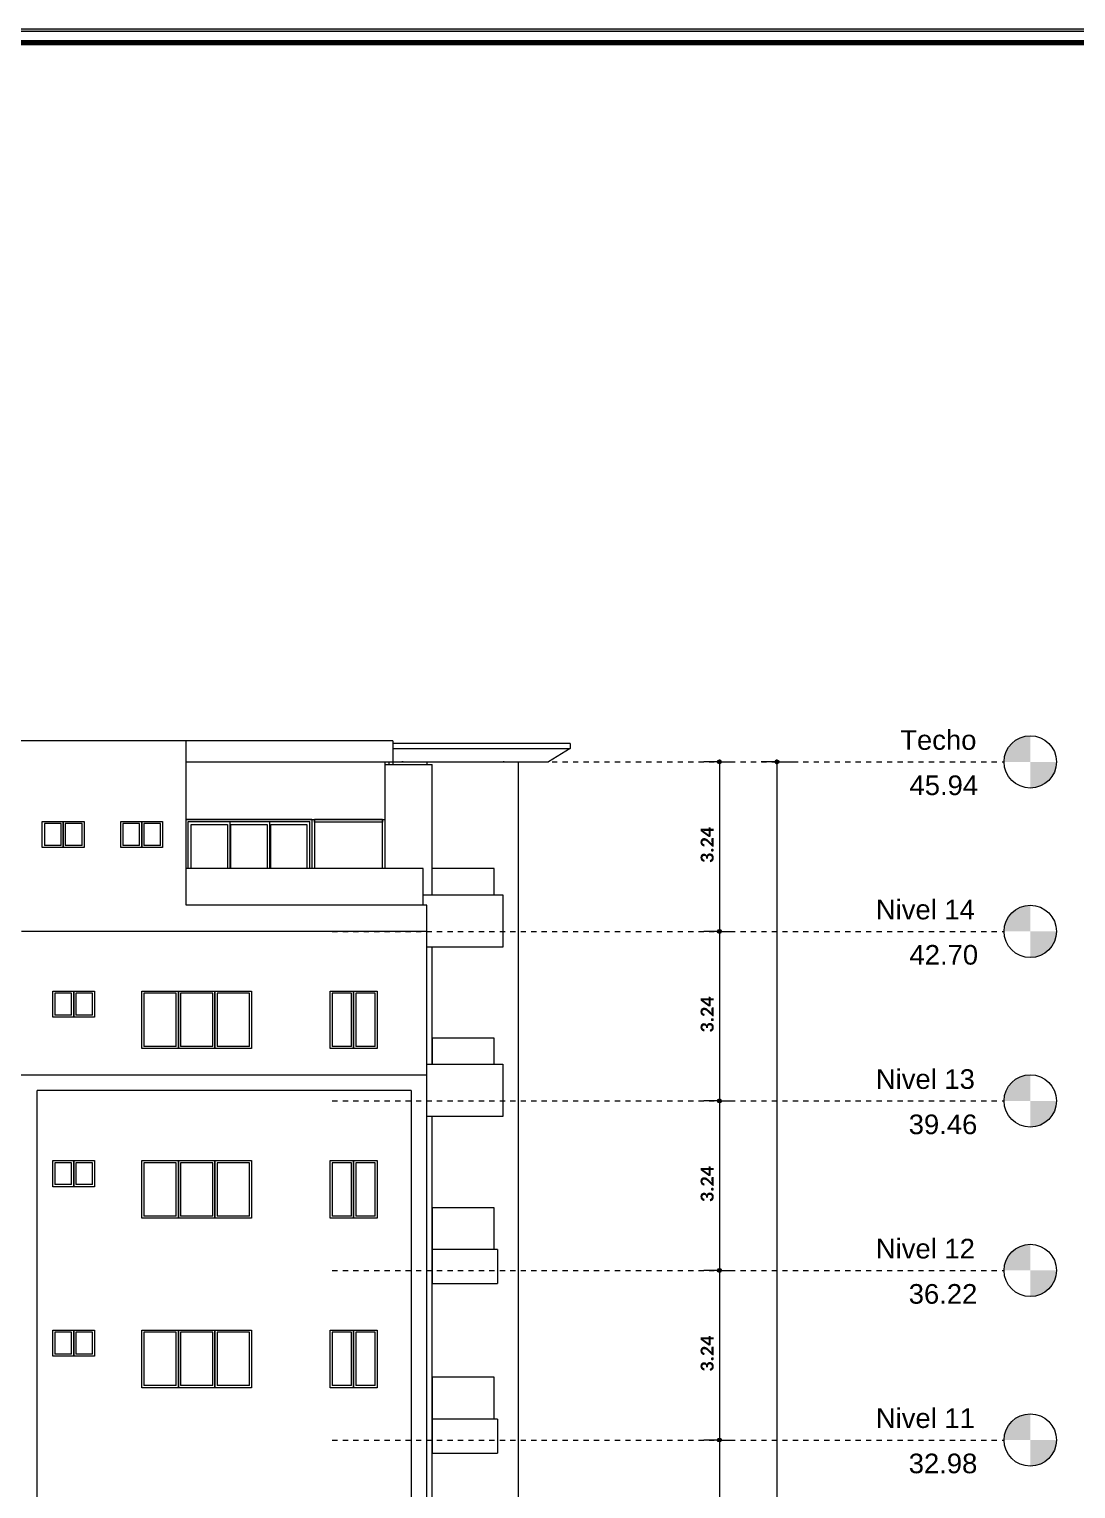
# Model space of a CAD drawing. Header units: metres. Extents: x -144 to 1000, y -717 to 29.
# Drawn here: x 163.28 to 183.28, y -627.02 to -599.13 of the extents above; entities that cross this region are included whole.
import ezdxf

# ---------------------------------------------------------------- set-up
doc = ezdxf.new("R2010")
doc.units = ezdxf.units.M
doc.linetypes.add('Punto 1 mm', pattern=[0.075, 0, -0.075])
doc.layers.get('0').update_dxf_attribs({"color": 1})
for name, color, linetype, lineweight in [('A-ANNO-DIMS', 1, 'Continuous', 9), ('A-DETL-THIN', 1, 'Continuous', 9), ('A-DOOR-FRAM', 1, 'Continuous', 9), ('A-FLOR', 2, 'Continuous', 9), ('A-FLOR-HRAL', 1, 'Continuous', 9), ('A-FLOR-LEVL', 51, 'Continuous', 9), ('A-GLAZ', 1, 'Continuous', 9), ('A-GLAZ-CWMG', 1, 'Continuous', 9), ('A-WALL', 4, 'Continuous', 9), ('G-ANNO-TTLB', 3, 'Continuous', 18), ('G-ANNO-TTLB-WIDE', 1, 'Continuous', 70), ('G-IMPT', 1, 'Continuous', 9), ('S-COLS', 7, 'Continuous', 9)]:
    doc.layers.add(name, color=color, linetype=linetype, lineweight=lineweight)
doc.styles.add('Arial', font='arial.ttf', dxfattribs={"height": 0.433594})
doc.styles.add('Calibri_B', font='calibrib.ttf', dxfattribs={"height": 0.165})

# ---------------------------------------------------------------- blocks, each defined once
blk = doc.blocks.new('tarjeta de nathalie 00')
at = {"layer": 'G-IMPT', "lineweight": 9}
h = blk.add_hatch(color=3, dxfattribs=at)
h.paths.add_polyline_path([(-145.23888, -717.38489), (-145.21019, -717.38489), (-145.21019, -716.89355), (-145.21019, -716.79934), (-145.23888, -716.79934), (-145.23888, -716.89379)])
h.paths.add_polyline_path([(-145.20996, -716.7991), (-145.20996, -717.3851), (-145.2392, -717.3851), (-145.2392, -716.7991)])
h.paths.add_polyline_path([(-145.23902, -717.3868), (-145.20826, -717.3868), (-145.20826, -716.7974), (-145.2392, -716.7974), (-146.09866, -716.7974), (-146.09866, -717.3868)])
h.paths.add_polyline_path([(-145.20795, -716.79707), (-145.20795, -717.3871), (-146.09898, -717.3871), (-146.09898, -716.79707)])
at = {"layer": 'G-ANNO-TTLB', "color": 3}
for p, q in [((-145.20795, -716.79707), (-146.09898, -716.79707)), ((-145.20795, -716.79707), (-146.09898, -716.79707)), ((-146.09866, -716.7974), (-145.2392, -716.7974))]:
    blk.add_line(p, q, dxfattribs=at)
at = {"layer": 'G-ANNO-TTLB-WIDE', "color": 3}
blk.add_line((-146.09696, -716.7991), (-145.20996, -716.7991), dxfattribs=at)
blk = doc.blocks.new('GBGB')
at = {"layer": 'A-ANNO-DIMS', "lineweight": 25}
h = blk.add_hatch(color=256, dxfattribs=at)
edge = h.paths.add_edge_path()
edge.add_arc((176.473, -613.126), 0.0312, 0, 360)
h = blk.add_hatch(color=256, dxfattribs=at)
edge = h.paths.add_edge_path()
edge.add_arc((177.572, -613.126), 0.0312, 0, 360)
h = blk.add_hatch(color=256, dxfattribs=at)
edge = h.paths.add_edge_path()
edge.add_arc((176.473, -616.366), 0.0312, 0, 360)
h = blk.add_hatch(color=256, dxfattribs=at)
edge = h.paths.add_edge_path()
edge.add_arc((176.473, -616.366), 0.0312, 0, 360)
h = blk.add_hatch(color=256, dxfattribs=at)
edge = h.paths.add_edge_path()
edge.add_arc((176.473, -619.606), 0.0312, 0, 360)
h = blk.add_hatch(color=256, dxfattribs=at)
edge = h.paths.add_edge_path()
edge.add_arc((176.473, -619.606), 0.0312, 0, 360)
h = blk.add_hatch(color=256, dxfattribs=at)
edge = h.paths.add_edge_path()
edge.add_arc((176.473, -622.846), 0.0312, 0, 360)
h = blk.add_hatch(color=256, dxfattribs=at)
edge = h.paths.add_edge_path()
edge.add_arc((176.473, -622.846), 0.0312, 0, 360)
h = blk.add_hatch(color=256, dxfattribs=at)
edge = h.paths.add_edge_path()
edge.add_arc((176.473, -626.086), 0.0312, 0, 360)
h = blk.add_hatch(color=256, dxfattribs=at)
edge = h.paths.add_edge_path()
edge.add_arc((176.473, -626.086), 0.0312, 0, 360)
at = {"layer": 'A-FLOR-LEVL'}
h = blk.add_hatch(color=256, dxfattribs=at)
edge = h.paths.add_edge_path()
edge.add_line((182.414, -613.126), (181.914, -613.126))
edge.add_arc((182.414, -613.126), 0.5, 90, 180, ccw=False)
edge.add_line((182.414, -612.626), (182.414, -613.126))
h = blk.add_hatch(color=256, dxfattribs=at)
edge = h.paths.add_edge_path()
edge.add_line((182.414, -613.626), (182.414, -613.126))
edge.add_line((182.414, -613.126), (182.914, -613.126))
edge.add_arc((182.414, -613.126), 0.5, 270, 360, ccw=False)
h = blk.add_hatch(color=256, dxfattribs=at)
edge = h.paths.add_edge_path()
edge.add_line((182.414, -616.366), (181.914, -616.366))
edge.add_arc((182.414, -616.366), 0.5, 90, 180, ccw=False)
edge.add_line((182.414, -615.866), (182.414, -616.366))
h = blk.add_hatch(color=256, dxfattribs=at)
edge = h.paths.add_edge_path()
edge.add_line((182.414, -616.866), (182.414, -616.366))
edge.add_line((182.414, -616.366), (182.914, -616.366))
edge.add_arc((182.414, -616.366), 0.5, 270, 360, ccw=False)
h = blk.add_hatch(color=256, dxfattribs=at)
edge = h.paths.add_edge_path()
edge.add_line((182.414, -619.606), (181.914, -619.606))
edge.add_arc((182.414, -619.606), 0.5, 90, 180, ccw=False)
edge.add_line((182.414, -619.106), (182.414, -619.606))
h = blk.add_hatch(color=256, dxfattribs=at)
edge = h.paths.add_edge_path()
edge.add_line((182.414, -620.106), (182.414, -619.606))
edge.add_line((182.414, -619.606), (182.914, -619.606))
edge.add_arc((182.414, -619.606), 0.5, 270, 360, ccw=False)
h = blk.add_hatch(color=256, dxfattribs=at)
edge = h.paths.add_edge_path()
edge.add_line((182.414, -622.846), (181.914, -622.846))
edge.add_arc((182.414, -622.846), 0.5, 90, 180, ccw=False)
edge.add_line((182.414, -622.346), (182.414, -622.846))
h = blk.add_hatch(color=256, dxfattribs=at)
edge = h.paths.add_edge_path()
edge.add_line((182.414, -623.346), (182.414, -622.846))
edge.add_line((182.414, -622.846), (182.914, -622.846))
edge.add_arc((182.414, -622.846), 0.5, 270, 360, ccw=False)
h = blk.add_hatch(color=256, dxfattribs=at)
edge = h.paths.add_edge_path()
edge.add_line((182.414, -626.086), (181.914, -626.086))
edge.add_arc((182.414, -626.086), 0.5, 90, 180, ccw=False)
edge.add_line((182.414, -625.586), (182.414, -626.086))
h = blk.add_hatch(color=256, dxfattribs=at)
edge = h.paths.add_edge_path()
edge.add_line((182.414, -626.586), (182.414, -626.086))
edge.add_line((182.414, -626.086), (182.914, -626.086))
edge.add_arc((182.414, -626.086), 0.5, 270, 360, ccw=False)
at = {"layer": 'A-ANNO-DIMS'}
for p, q in [((176.473, -613.126), (176.173, -613.126)), ((176.473, -613.126), (176.473, -616.366)), ((176.473, -613.126), (176.773, -613.126)), ((177.572, -613.126), (177.272, -613.126)), ((177.572, -613.126), (177.572, -659.066)), ((177.572, -613.126), (177.872, -613.126)), ((176.473, -616.366), (176.173, -616.366)), ((176.473, -616.366), (176.173, -616.366)), ((176.473, -616.366), (176.773, -616.366)), ((176.473, -616.366), (176.473, -619.606)), ((176.473, -616.366), (176.773, -616.366)), ((176.473, -619.606), (176.173, -619.606)), ((176.473, -619.606), (176.173, -619.606)), ((176.473, -619.606), (176.773, -619.606)), ((176.473, -619.606), (176.473, -622.846)), ((176.473, -619.606), (176.773, -619.606)), ((176.473, -622.846), (176.173, -622.846)), ((176.473, -622.846), (176.173, -622.846)), ((176.473, -622.846), (176.773, -622.846)), ((176.473, -622.846), (176.473, -626.086)), ((176.473, -622.846), (176.773, -622.846)), ((176.473, -626.086), (176.173, -626.086)), ((176.473, -626.086), (176.173, -626.086)), ((176.473, -626.086), (176.773, -626.086)), ((176.473, -626.086), (176.473, -629.326)), ((176.473, -626.086), (176.773, -626.086))]:
    blk.add_line(p, q, dxfattribs=at)
at = {"layer": 'A-ANNO-DIMS', "lineweight": 25}
for centre in [(176.473, -613.126), (177.572, -613.126), (176.473, -616.366), (176.473, -616.366), (176.473, -619.606), (176.473, -619.606), (176.473, -622.846), (176.473, -622.846), (176.473, -626.086), (176.473, -626.086)]:
    blk.add_circle(centre, 0.0312, dxfattribs=at)
at = {"layer": 'A-DETL-THIN'}
for p, q in [((170.432, -613.126), (170.407, -613.126)), ((170.432, -613.126), (170.412, -613.126)), ((172.357, -613.126), (172.342, -613.126))]:
    blk.add_line(p, q, dxfattribs=at)
at = {"layer": 'A-DOOR-FRAM'}
for p, q in [((168.684, -614.226), (166.284, -614.226)), ((166.324, -615.166), (166.324, -614.266)), ((166.324, -614.266), (168.644, -614.266)), ((166.379, -615.166), (166.379, -614.321)), ((166.379, -614.321), (167.07, -614.321)), ((167.07, -614.321), (167.07, -615.166)), ((167.125, -615.166), (167.125, -614.266)), ((167.138, -615.166), (167.138, -614.321)), ((167.138, -614.321), (167.829, -614.321)), ((167.829, -614.321), (167.829, -615.166)), ((167.884, -615.166), (167.884, -614.266)), ((167.898, -615.166), (167.898, -614.321)), ((167.898, -614.321), (168.589, -614.321)), ((168.589, -614.321), (168.589, -615.166)), ((168.644, -615.166), (168.644, -614.266)), ((168.684, -614.226), (168.684, -615.166))]:
    blk.add_line(p, q, dxfattribs=at)
at = {"layer": 'A-FLOR'}
blk.add_line((170.159, -613.126), (170.159, -613.178), dxfattribs=at)
at = {"layer": 'A-FLOR-HRAL'}
for p, q in [((170.814, -615.166), (166.284, -615.166)), ((170.814, -615.866), (170.814, -615.166)), ((172.17, -615.166), (170.984, -615.166)), ((172.17, -615.666), (172.17, -615.166)), ((170.989, -618.906), (170.989, -618.406)), ((172.17, -618.406), (170.989, -618.406)), ((172.17, -618.906), (172.17, -618.406)), ((170.989, -622.446), (170.989, -621.646)), ((172.17, -621.646), (170.989, -621.646)), ((172.17, -622.446), (172.17, -621.646)), ((170.989, -625.686), (170.989, -624.886)), ((172.17, -624.886), (170.989, -624.886)), ((172.17, -625.686), (172.17, -624.886))]:
    blk.add_line(p, q, dxfattribs=at)
at = {"layer": 'A-FLOR-LEVL', "color": 251, "linetype": 'Punto 1 mm', "true_color": 0x6c6c6c}
for p, q in [((169.076, -613.126), (181.914, -613.126)), ((169.076, -616.366), (181.914, -616.366)), ((169.076, -619.606), (181.914, -619.606)), ((169.076, -622.846), (181.914, -622.846)), ((169.076, -626.086), (181.914, -626.086))]:
    blk.add_line(p, q, dxfattribs=at)
at = {"layer": 'A-FLOR-LEVL'}
for centre in [(182.414, -613.126), (182.414, -616.366), (182.414, -619.606), (182.414, -622.846), (182.414, -626.086)]:
    blk.add_circle(centre, 0.5, dxfattribs=at)
at = {"layer": 'A-GLAZ'}
for p, q in [((163.894, -614.306), (163.574, -614.306)), ((163.574, -614.306), (163.574, -614.726)), ((163.894, -614.726), (163.894, -614.306)), ((163.934, -614.266), (163.934, -614.766)), ((163.934, -614.766), (163.934, -614.266)), ((164.294, -614.306), (163.974, -614.306)), ((163.974, -614.306), (163.974, -614.726)), ((164.294, -614.726), (164.294, -614.306)), ((165.394, -614.306), (165.074, -614.306)), ((165.074, -614.306), (165.074, -614.726)), ((165.394, -614.726), (165.394, -614.306)), ((165.434, -614.266), (165.434, -614.766)), ((165.434, -614.766), (165.434, -614.266)), ((165.794, -614.306), (165.474, -614.306)), ((165.474, -614.306), (165.474, -614.726)), ((165.794, -614.726), (165.794, -614.306)), ((163.894, -614.726), (163.574, -614.726)), ((164.294, -614.726), (163.974, -614.726)), ((165.394, -614.726), (165.074, -614.726)), ((165.794, -614.726), (165.474, -614.726)), ((164.094, -617.546), (163.774, -617.546)), ((163.774, -617.546), (163.774, -617.966)), ((164.094, -617.966), (164.094, -617.546)), ((164.134, -618.006), (164.134, -617.506)), ((164.134, -617.506), (164.134, -618.006)), ((164.494, -617.546), (164.174, -617.546)), ((164.174, -617.546), (164.174, -617.966)), ((164.494, -617.966), (164.494, -617.546)), ((166.094, -617.546), (165.474, -617.546)), ((165.474, -617.546), (165.474, -618.566)), ((166.094, -618.566), (166.094, -617.546)), ((166.134, -618.606), (166.134, -617.506)), ((166.134, -617.506), (166.134, -618.606)), ((166.794, -617.546), (166.174, -617.546)), ((166.174, -617.546), (166.174, -618.566)), ((166.794, -618.566), (166.794, -617.546)), ((166.834, -617.506), (166.834, -618.606)), ((166.834, -618.606), (166.834, -617.506)), ((167.494, -617.546), (166.874, -617.546)), ((166.874, -617.546), (166.874, -618.566)), ((167.494, -618.566), (167.494, -617.546)), ((169.444, -617.546), (169.074, -617.546)), ((169.074, -617.546), (169.074, -618.566)), ((169.444, -618.566), (169.444, -617.546)), ((169.484, -617.506), (169.484, -618.606)), ((169.484, -618.606), (169.484, -617.506)), ((169.894, -617.546), (169.524, -617.546)), ((169.524, -617.546), (169.524, -618.566)), ((169.894, -618.566), (169.894, -617.546)), ((164.094, -617.966), (163.774, -617.966)), ((164.494, -617.966), (164.174, -617.966)), ((166.094, -618.566), (165.474, -618.566)), ((166.794, -618.566), (166.174, -618.566)), ((167.494, -618.566), (166.874, -618.566)), ((169.444, -618.566), (169.074, -618.566)), ((169.894, -618.566), (169.524, -618.566)), ((164.094, -620.786), (163.774, -620.786)), ((163.774, -620.786), (163.774, -621.206)), ((164.094, -621.206), (164.094, -620.786)), ((164.134, -621.246), (164.134, -620.746)), ((164.134, -620.746), (164.134, -621.246)), ((164.494, -620.786), (164.174, -620.786)), ((164.174, -620.786), (164.174, -621.206)), ((164.494, -621.206), (164.494, -620.786)), ((166.094, -620.786), (165.474, -620.786)), ((165.474, -620.786), (165.474, -621.806)), ((166.094, -621.806), (166.094, -620.786)), ((166.134, -621.846), (166.134, -620.746)), ((166.134, -620.746), (166.134, -621.846)), ((166.794, -620.786), (166.174, -620.786)), ((166.174, -620.786), (166.174, -621.806)), ((166.794, -621.806), (166.794, -620.786)), ((166.834, -620.746), (166.834, -621.846)), ((166.834, -621.846), (166.834, -620.746)), ((167.494, -620.786), (166.874, -620.786)), ((166.874, -620.786), (166.874, -621.806)), ((167.494, -621.806), (167.494, -620.786)), ((169.444, -620.786), (169.074, -620.786)), ((169.074, -620.786), (169.074, -621.806)), ((169.444, -621.806), (169.444, -620.786)), ((169.484, -620.746), (169.484, -621.846)), ((169.484, -621.846), (169.484, -620.746)), ((169.894, -620.786), (169.524, -620.786)), ((169.524, -620.786), (169.524, -621.806)), ((169.894, -621.806), (169.894, -620.786)), ((164.094, -621.206), (163.774, -621.206)), ((164.494, -621.206), (164.174, -621.206)), ((166.094, -621.806), (165.474, -621.806)), ((166.794, -621.806), (166.174, -621.806)), ((167.494, -621.806), (166.874, -621.806)), ((169.444, -621.806), (169.074, -621.806)), ((169.894, -621.806), (169.524, -621.806)), ((164.094, -624.026), (163.774, -624.026)), ((163.774, -624.026), (163.774, -624.446)), ((164.094, -624.446), (164.094, -624.026)), ((164.134, -624.486), (164.134, -623.986)), ((164.134, -623.986), (164.134, -624.486)), ((164.494, -624.026), (164.174, -624.026)), ((164.174, -624.026), (164.174, -624.446)), ((164.494, -624.446), (164.494, -624.026)), ((166.094, -624.026), (165.474, -624.026)), ((165.474, -624.026), (165.474, -625.046)), ((166.094, -625.046), (166.094, -624.026)), ((166.134, -625.086), (166.134, -623.986)), ((166.134, -623.986), (166.134, -625.086)), ((166.794, -624.026), (166.174, -624.026)), ((166.174, -624.026), (166.174, -625.046)), ((166.794, -625.046), (166.794, -624.026)), ((166.834, -623.986), (166.834, -625.086)), ((166.834, -625.086), (166.834, -623.986)), ((167.494, -624.026), (166.874, -624.026)), ((166.874, -624.026), (166.874, -625.046)), ((167.494, -625.046), (167.494, -624.026)), ((169.444, -624.026), (169.074, -624.026)), ((169.074, -624.026), (169.074, -625.046)), ((169.444, -625.046), (169.444, -624.026)), ((169.484, -623.986), (169.484, -625.086)), ((169.484, -625.086), (169.484, -623.986)), ((169.894, -624.026), (169.524, -624.026)), ((169.524, -624.026), (169.524, -625.046)), ((169.894, -625.046), (169.894, -624.026)), ((164.094, -624.446), (163.774, -624.446)), ((164.494, -624.446), (164.174, -624.446)), ((166.094, -625.046), (165.474, -625.046)), ((166.794, -625.046), (166.174, -625.046)), ((167.494, -625.046), (166.874, -625.046)), ((169.444, -625.046), (169.074, -625.046)), ((169.894, -625.046), (169.524, -625.046))]:
    blk.add_line(p, q, dxfattribs=at)
at = {"layer": 'A-GLAZ-CWMG'}
for p, q in [((168.684, -614.226), (168.734, -614.226)), ((168.684, -614.226), (168.684, -615.166)), ((168.734, -614.276), (168.734, -614.226)), ((170.034, -614.226), (168.734, -614.226)), ((168.734, -614.226), (168.734, -615.166)), ((170.034, -614.276), (168.734, -614.276)), ((170.034, -614.226), (170.034, -614.276)), ((170.034, -614.226), (170.084, -614.226)), ((170.034, -615.166), (170.034, -614.226))]:
    blk.add_line(p, q, dxfattribs=at)
at = {"layer": 'A-WALL'}
for p, q in [((170.234, -612.726), (150.984, -612.726)), ((166.284, -615.866), (166.284, -612.726)), ((170.234, -612.726), (170.234, -613.178)), ((173.619, -612.776), (170.234, -612.776)), ((173.619, -612.776), (173.619, -612.869)), ((170.234, -612.869), (173.619, -612.869)), ((173.619, -612.869), (173.206, -613.126)), ((166.284, -613.126), (170.234, -613.126)), ((170.084, -613.178), (170.084, -613.126)), ((170.234, -613.126), (173.206, -613.126)), ((170.883, -613.126), (170.883, -613.178)), ((172.634, -646.176), (172.634, -613.126)), ((163.534, -614.766), (163.534, -614.266)), ((163.534, -614.266), (164.334, -614.266)), ((164.334, -614.266), (164.334, -614.766)), ((165.034, -614.766), (165.034, -614.266)), ((165.034, -614.266), (165.834, -614.266)), ((165.834, -614.266), (165.834, -614.766)), ((166.284, -614.226), (170.084, -614.226)), ((164.334, -614.766), (163.534, -614.766)), ((165.834, -614.766), (165.034, -614.766)), ((170.883, -615.866), (166.284, -615.866)), ((170.814, -615.666), (172.334, -615.666)), ((170.883, -619.106), (170.883, -615.866)), ((172.334, -615.666), (172.334, -616.666)), ((170.883, -616.366), (163.134, -616.366)), ((172.334, -616.666), (170.883, -616.666)), ((163.734, -618.006), (163.734, -617.506)), ((163.734, -617.506), (164.534, -617.506)), ((164.534, -617.506), (164.534, -618.006)), ((165.434, -618.606), (165.434, -617.506)), ((165.434, -617.506), (167.534, -617.506)), ((167.534, -617.506), (167.534, -618.606)), ((169.034, -618.606), (169.034, -617.506)), ((169.034, -617.506), (169.934, -617.506)), ((169.934, -617.506), (169.934, -618.606)), ((164.534, -618.006), (163.734, -618.006)), ((167.534, -618.606), (165.434, -618.606)), ((169.934, -618.606), (169.034, -618.606)), ((170.883, -618.906), (172.334, -618.906)), ((172.334, -618.906), (172.334, -619.906)), ((163.133, -619.106), (170.883, -619.106)), ((170.883, -645.526), (170.883, -619.106)), ((163.433, -645.226), (163.433, -619.406)), ((170.583, -619.406), (163.433, -619.406)), ((170.583, -619.406), (170.583, -645.226)), ((172.334, -619.906), (170.883, -619.906)), ((163.734, -621.246), (163.734, -620.746)), ((163.734, -620.746), (164.534, -620.746)), ((164.534, -620.746), (164.534, -621.246)), ((165.434, -621.846), (165.434, -620.746)), ((165.434, -620.746), (167.534, -620.746)), ((167.534, -620.746), (167.534, -621.846)), ((169.034, -621.846), (169.034, -620.746)), ((169.034, -620.746), (169.934, -620.746)), ((169.934, -620.746), (169.934, -621.846)), ((164.534, -621.246), (163.734, -621.246)), ((167.534, -621.846), (165.434, -621.846)), ((169.934, -621.846), (169.034, -621.846)), ((172.234, -622.446), (170.984, -622.446)), ((170.984, -622.446), (170.984, -623.096)), ((172.234, -622.446), (172.234, -623.096)), ((170.984, -623.096), (172.234, -623.096)), ((163.734, -624.486), (163.734, -623.986)), ((163.734, -623.986), (164.534, -623.986)), ((164.534, -623.986), (164.534, -624.486)), ((165.434, -625.086), (165.434, -623.986)), ((165.434, -623.986), (167.534, -623.986)), ((167.534, -623.986), (167.534, -625.086)), ((169.034, -625.086), (169.034, -623.986)), ((169.034, -623.986), (169.934, -623.986)), ((169.934, -623.986), (169.934, -625.086)), ((164.534, -624.486), (163.734, -624.486)), ((167.534, -625.086), (165.434, -625.086)), ((169.934, -625.086), (169.034, -625.086)), ((172.234, -625.686), (170.984, -625.686)), ((170.984, -625.686), (170.984, -626.336)), ((172.234, -625.686), (172.234, -626.336)), ((170.984, -626.336), (172.234, -626.336))]:
    blk.add_line(p, q, dxfattribs=at)
at = {"layer": 'S-COLS'}
for p, q in [((170.084, -613.178), (170.984, -613.178)), ((170.084, -615.166), (170.084, -613.178)), ((170.984, -615.666), (170.984, -613.178)), ((170.984, -618.906), (170.984, -616.666)), ((170.984, -631.866), (170.984, -619.906))]:
    blk.add_line(p, q, dxfattribs=at)
at = {"layer": 'A-ANNO-DIMS', "char_height": 0.25, "width": 0.75273, "attachment_point": 1, "rotation": 90, "line_spacing_factor": 1.158048, "style": 'Calibri_B'}
for insert in [(176.114, -615.06), (176.114, -618.3), (176.114, -621.54), (176.114, -624.78)]:
    blk.add_mtext('3.24', dxfattribs=dict(at, insert=insert))
at = {"layer": 'A-FLOR-LEVL', "style": 'Arial'}
for s, p in [('Techo', (179.929, -612.896)), ('45.94', (180.106, -613.761)), ('Nivel 14', (179.463, -616.136)), ('42.70', (180.106, -617.001)), ('Nivel 13', (179.463, -619.376)), ('39.46', (180.091, -620.241)), ('Nivel 12', (179.463, -622.616)), ('36.22', (180.091, -623.481)), ('Nivel 11', (179.463, -625.856)), ('32.98', (180.091, -626.721))]:
    blk.add_text(s, height=0.375, dxfattribs=at).set_placement(p)

msp = doc.modelspace()

# ---------------------------------------------------------------- block references
at = {"xscale": 124.1004357506149, "yscale": 124.1004357506149, "zscale": 124.1004357506149}
msp.add_blockref('tarjeta de nathalie 00', (18222.336, 88355.704), dxfattribs=at)

# ---------------------------------------------------------------- next in the draw order: block references
at = {"color": 3}
msp.add_blockref('GBGB', (0, 0), dxfattribs=at)

doc.saveas('drawing.dxf')
